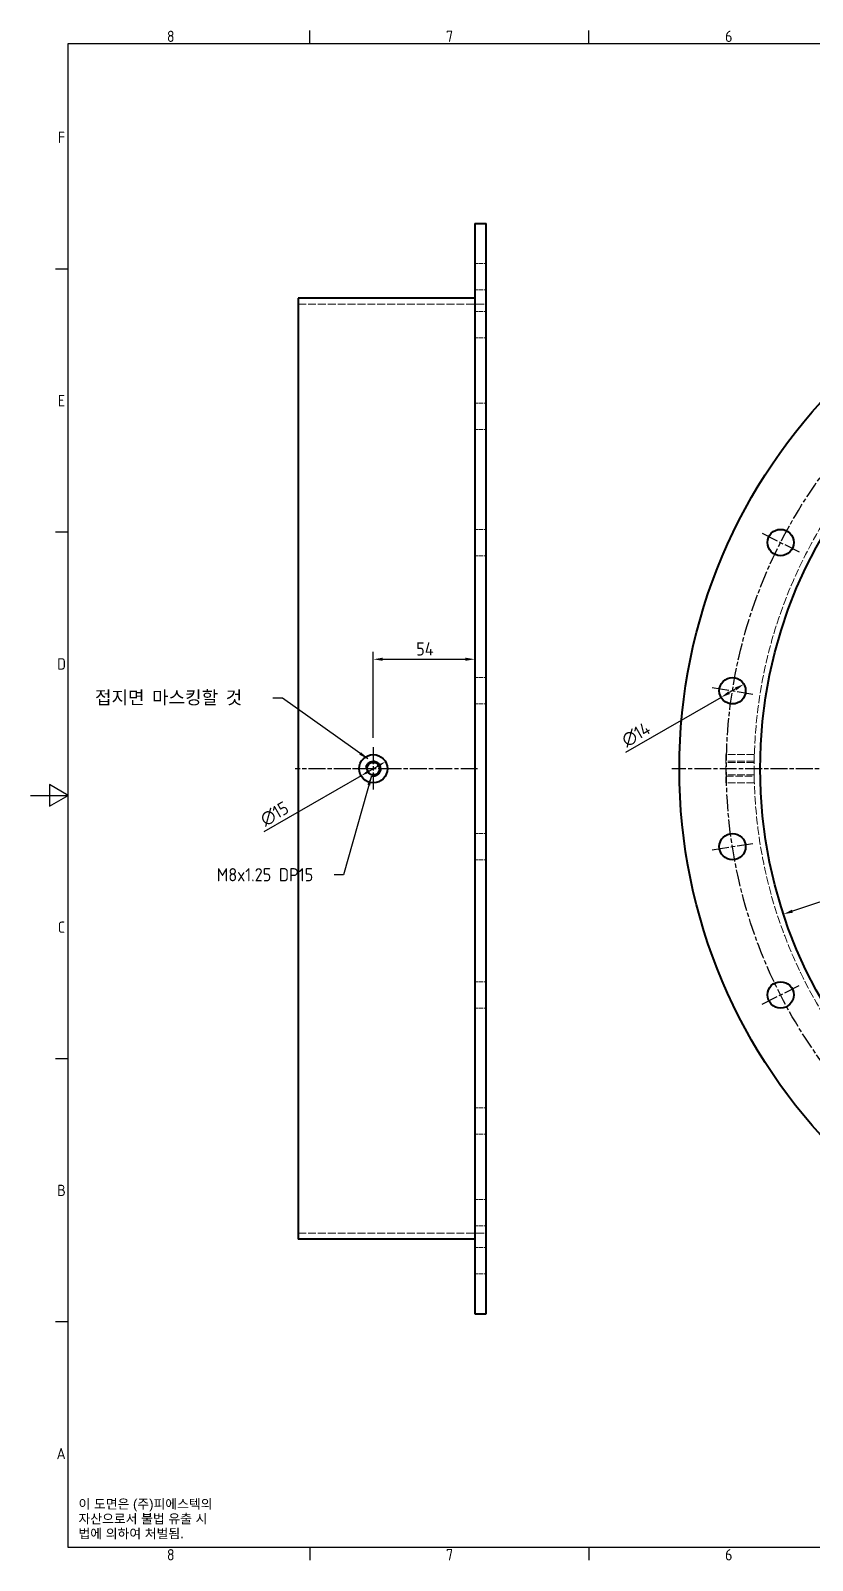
# Model space of a CAD drawing. Header units: millimetres. Extents: x 0 to 1188, y 0 to 840.
# Drawn here: x 0 to 416, y 13 to 827 of the extents above; entities that cross this region are included whole.
import ezdxf

# ---------------------------------------------------------------- set-up
doc = ezdxf.new("R2010")
doc.units = ezdxf.units.MM
doc.header["$LTSCALE"] = 2
doc.linetypes.add('CHAIN', pattern=[0.3543, 0.2362, -0.0295, 0.0591, -0.0295])
doc.linetypes.add('DASHED', pattern=[0.2067, 0.1654, -0.0413])
doc.layers.get('0').update_dxf_attribs({"color": 3, "lineweight": 25})
for name, color, linetype, lineweight in [('가려진 것(ISO)', 2, 'DASHED', 18), ('가시적인 것(ISO)', 3, 'Continuous', 40), ('가시적인 좁은 것(ISO)', 3, 'Continuous', 35), ('경계(ISO)', 7, 'Continuous', 25), ('기호(ISO)', 5, 'Continuous', 25), ('중심 표식(ISO)', 1, 'Continuous', 25), ('중심선(ISO)', 1, 'Continuous', 25), ('치수(ISO)', 2, 'Continuous', 25)]:
    doc.layers.add(name, color=color, linetype=linetype, lineweight=lineweight)
doc.styles.add('문자 텍스트_M2B', font='isocp.shx')
doc.styles.add('문자 텍스트_PSTEK_POSCO', font='isocp.shx')
doc.styles.add('치수 텍스트_PSTEK_POSCO', font='isocp.shx')
doc.dimstyles.new('치수_PSTEK_POSCO', dxfattribs={"dimscale": 2, "dimtxt": 3.5, "dimasz": 2.5, "dimexe": 2, "dimexo": 2.5, "dimgap": 1, "dimtad": 1, "dimrnd": 1e-08, "dimdsep": 46, "dimtxsty": '치수 텍스트_PSTEK_POSCO', "dimcen": 0.09, "dimdle": 10, "dimclrd": 7, "dimclre": 7, "dimclrt": 2, "dimadec": 1, "dimazin": 2, "dimtfac": 1, "dimtmove": 0, "dimatfit": 3, "dimfxl": 0, "dimtolj": 1, "dimlwd": -1, "dimlwe": -1, "dimarcsym": 0})
doc.dimstyles.new('치수_PSTEK_POSCO$7', dxfattribs={"dimscale": 2, "dimtxt": 3.5, "dimasz": 2.5, "dimexe": 2, "dimexo": 2.5, "dimgap": 1, "dimtad": 1, "dimrnd": 1e-08, "dimdsep": 46, "dimtxsty": '치수 텍스트_PSTEK_POSCO', "dimcen": 0.09, "dimdle": 10, "dimclrd": 7, "dimclre": 7, "dimclrt": 2, "dimadec": 1, "dimazin": 2, "dimtfac": 1, "dimtmove": 0, "dimatfit": 3, "dimfxl": 0, "dimtolj": 1, "dimlwd": -1, "dimlwe": -1, "dimarcsym": 0})

# ---------------------------------------------------------------- blocks, each defined once
blk = doc.blocks.new('경계 Default Border')
at = {"layer": '경계(ISO)'}
for p, q in [((74.25, 410), (74.25, 413.4)), ((148.5, 410), (148.5, 413.4)), ((10, 350), (6.6, 350)), ((10, 280), (6.6, 280)), ((10, 140), (6.6, 140)), ((10, 70), (6.6, 70)), ((74.25, 10), (74.25, 6.6)), ((148.5, 10), (148.5, 6.6))]:
    blk.add_line(p, q, dxfattribs=at)
at = {"layer": '경계(ISO)', "flags": 128}
for points in [[(10, 10), (10, 410), (584, 410), (584, 10), (10, 10)], [(0, 210), (10, 210), (5, 212.89), (5, 207.11), (10, 210)]]:
    blk.add_lwpolyline(points, dxfattribs=at)
at = {"layer": '경계(ISO)', "color": 2, "char_height": 3, "attachment_point": 7, "style": '문자 텍스트_M2B'}
for s, insert in [('8', (36.27, 410.37)), ('7', (110.52, 410.39)), ('6', (184.77, 410.37)), ('F', (7.24, 383.5)), ('E', (7.24, 313.47)), ('D', (7.08, 243.47)), ('C', (7.24, 173.47)), ('B', (7.08, 103.47)), ('A', (6.91, 33.49)), ('8', (36.27, 6.57)), ('7', (110.52, 6.59)), ('6', (184.77, 6.57))]:
    blk.add_mtext(s, dxfattribs=dict(at, insert=insert))
blk = doc.blocks.new('*D28')
at = {"layer": 'Defpoints', "color": 0, "transparency": 16777216}
for p in [(869.76, 511.56), (400.6, 356.88)]:
    blk.add_point(p, dxfattribs=at)
at = {"layer": '치수(ISO)', "color": 7, "transparency": 16777216}
blk.add_line((865.01, 509.99), (405.35, 358.44), dxfattribs=at)
for points in [[(864.75, 510.78), (865.27, 509.2), (869.76, 511.56)], [(405.09, 359.23), (405.61, 357.65), (400.6, 356.88)]]:
    blk.add_solid(points, dxfattribs=at)
at = {"layer": '치수(ISO)', "color": 2, "transparency": 16777216, "insert": (475.62, 387.45), "char_height": 7, "attachment_point": 4, "rotation": 18.24723, "style": '치수 텍스트_PSTEK_POSCO'}
blk.add_mtext('\\A1;ID ∅494', dxfattribs=at)
blk = doc.blocks.new('*D29')
at = {"layer": 'Defpoints', "color": 0, "transparency": 16777216}
for p in [(367.38, 472.17), (379.5, 479.17)]:
    blk.add_point(p, dxfattribs=at)
at = {"layer": '치수(ISO)', "color": 7, "transparency": 16777216}
for p, q in [((367.38, 472.17), (316.45, 442.77)), ((375.17, 476.67), (371.71, 474.67))]:
    blk.add_line(p, q, dxfattribs=at)
for points in [[(371.29, 475.39), (372.12, 473.95), (367.38, 472.17)], [(374.76, 477.39), (375.59, 475.95), (379.5, 479.17)]]:
    blk.add_solid(points, dxfattribs=at)
at = {"layer": '치수(ISO)', "color": 2, "transparency": 16777216, "insert": (315.44, 448.53), "char_height": 7, "attachment_point": 4, "rotation": 30, "style": '치수 텍스트_PSTEK_POSCO'}
blk.add_mtext('\\A1;∅14', dxfattribs=at)
blk = doc.blocks.new('*D30')
at = {"layer": 'Defpoints', "color": 0, "transparency": 16777216}
for p in [(188.85, 437.97), (175.86, 430.47)]:
    blk.add_point(p, dxfattribs=at)
at = {"layer": '치수(ISO)', "color": 7, "transparency": 16777216}
for p, q in [((184.52, 435.47), (180.19, 432.97)), ((175.86, 430.47), (124.17, 400.63))]:
    blk.add_line(p, q, dxfattribs=at)
for points in [[(179.77, 433.69), (180.61, 432.25), (175.86, 430.47)], [(184.1, 436.19), (184.94, 434.75), (188.85, 437.97)]]:
    blk.add_solid(points, dxfattribs=at)
at = {"layer": '치수(ISO)', "color": 2, "transparency": 16777216, "insert": (123.16, 406.39), "char_height": 7, "attachment_point": 4, "rotation": 30, "style": '치수 텍스트_PSTEK_POSCO'}
blk.add_mtext('\\A1;∅15', dxfattribs=at)
blk = doc.blocks.new('*D31')
at = {"layer": 'Defpoints', "color": 0, "transparency": 16777216}
for p in [(236.35, 492.43), (236.35, 492.43), (182.35, 445.72)]:
    blk.add_point(p, dxfattribs=at)
at = {"layer": '치수(ISO)', "color": 7, "transparency": 16777216}
for p, q in [((182.35, 450.72), (182.35, 496.43)), ((187.35, 492.43), (231.35, 492.43))]:
    blk.add_line(p, q, dxfattribs=at)
for points in [[(187.35, 493.27), (187.35, 491.6), (182.35, 492.43)], [(231.35, 493.27), (231.35, 491.6), (236.35, 492.43)]]:
    blk.add_solid(points, dxfattribs=at)
at = {"layer": '치수(ISO)', "color": 2, "transparency": 16777216, "insert": (205.15, 497.93), "char_height": 7, "attachment_point": 4, "style": '치수 텍스트_PSTEK_POSCO'}
blk.add_mtext('\\A1;54', dxfattribs=at)

msp = doc.modelspace()

# ---------------------------------------------------------------- linework, layer by layer
at = {"layer": '가려진 것(ISO)', "ltscale": 5.71399}
for p, q in [((236.3536, 702.9545), (242.3536, 702.9545)), ((236.3536, 688.9545), (242.3536, 688.9545)), ((236.3536, 677.3338), (242.3536, 677.3338)), ((236.3536, 663.3338), (242.3536, 663.3338)), ((236.3536, 628.6004), (242.3536, 628.6004)), ((236.3536, 614.6004), (242.3536, 614.6004)), ((236.3536, 561.5246), (242.3536, 561.5246)), ((236.3536, 547.5246), (242.3536, 547.5246)), ((236.3536, 482.6722), (242.3536, 482.6722)), ((236.3536, 468.6722), (242.3536, 468.6722)), ((236.3536, 399.762), (242.3536, 399.762)), ((236.3536, 385.762), (242.3536, 385.762)), ((236.3536, 320.9096), (242.3536, 320.9096)), ((236.3536, 306.9096), (242.3536, 306.9096)), ((236.3536, 253.8338), (242.3536, 253.8338)), ((236.3536, 239.8338), (242.3536, 239.8338)), ((236.3536, 205.1004), (242.3536, 205.1004)), ((236.3536, 191.1004), (242.3536, 191.1004)), ((236.3536, 179.4797), (242.3536, 179.4797)), ((236.3536, 165.4797), (242.3536, 165.4797))]:
    msp.add_line(p, q, dxfattribs=at)
at = {"layer": '가려진 것(ISO)', "ltscale": 12.731393}
for p, q in [((142.3536, 681.2171), (242.3536, 681.2171)), ((142.3536, 187.2171), (242.3536, 187.2171))]:
    msp.add_line(p, q, dxfattribs=at)
at = {"layer": '가려진 것(ISO)', "ltscale": 14.248878}
for p, q in [((369.9775, 441.7171), (369.9775, 426.7171)), ((384.9775, 441.7171), (384.9775, 434.2171)), ((384.9775, 434.2171), (384.9775, 426.7171))]:
    msp.add_line(p, q, dxfattribs=at)
at = {"layer": '가려진 것(ISO)', "ltscale": 12.094824}
for p, q in [((384.9775, 441.7171), (369.9775, 441.7171)), ((384.9775, 438.2171), (369.9775, 438.2171)), ((384.9775, 437.5406), (369.9775, 437.5406)), ((384.9775, 430.8936), (369.9775, 430.8936)), ((369.9775, 430.2171), (384.9775, 430.2171)), ((384.9775, 426.7171), (369.9775, 426.7171))]:
    msp.add_line(p, q, dxfattribs=at)
at = {"layer": '가려진 것(ISO)', "ltscale": 3.977383}
for p, q in [((179.0301, 434.2171), (174.8536, 434.2171)), ((189.8536, 434.2171), (185.6771, 434.2171))]:
    msp.add_line(p, q, dxfattribs=at)
at = {"layer": '가려진 것(ISO)', "ltscale": 13.067837}
msp.add_circle((635.1775, 434.2171), 250.2, dxfattribs=at)
at = {"layer": '가시적인 것(ISO)'}
for p, q in [((236.3536, 724.2171), (236.3536, 144.2171)), ((236.3536, 724.2171), (242.3536, 724.2171)), ((242.3536, 144.2171), (242.3536, 724.2171)), ((142.3536, 684.4171), (142.3536, 184.0171)), ((236.3536, 684.4171), (142.3536, 684.4171)), ((236.3536, 184.0171), (142.3536, 184.0171)), ((236.3536, 144.2171), (242.3536, 144.2171))]:
    msp.add_line(p, q, dxfattribs=at)
for centre, radius in [((635.1775, 434.2171), 290), ((635.1775, 434.2171), 247), ((399.0608, 554.5246), 7), ((373.4401, 475.6722), 7), ((182.3536, 434.2171), 7.5), ((182.3536, 434.2171), 3.3235), ((373.4401, 392.762), 7), ((399.0608, 313.9096), 7)]:
    msp.add_circle(centre, radius, dxfattribs=at)
at = {"layer": '가시적인 좁은 것(ISO)'}
msp.add_arc((182.3536, 434.2171), 4, 260, 170, dxfattribs=at)
at = {"layer": '중심 표식(ISO)', "linetype": 'CHAIN', "ltscale": 19.051651}
for p, q in [((389.2597, 559.5185), (408.8618, 549.5307)), ((362.5755, 477.393), (384.3046, 473.9515)), ((182.3536, 445.7171), (182.3536, 422.7171)), ((193.8536, 434.2171), (170.8536, 434.2171)), ((929.1775, 434.2171), (341.1775, 434.2171)), ((362.5755, 391.0412), (384.3046, 394.4828)), ((389.2597, 308.9157), (408.8618, 318.9035))]:
    msp.add_line(p, q, dxfattribs=at)
at = {"layer": '중심선(ISO)', "linetype": 'CHAIN', "ltscale": 19.051651}
msp.add_line((237.8536, 434.2171), (140.8536, 434.2171), dxfattribs=at)
msp.add_circle((635.1775, 434.2171), 265, dxfattribs=at)

# ---------------------------------------------------------------- block references
at = {"xscale": 2, "yscale": 2, "zscale": 2}
msp.add_blockref('경계 Default Border', (0, 0), dxfattribs=at)

# ---------------------------------------------------------------- texts
at = {"layer": '기호(ISO)', "color": 2, "insert": (34.2926, 471.7208), "char_height": 7, "width": 92.660303, "attachment_point": 4, "style": '치수 텍스트_PSTEK_POSCO'}
msp.add_mtext('{\\fISOCP|b0|i0;\\H7.0000;접지면 마스킹할 것}', dxfattribs=at)
at = {"layer": '기호(ISO)', "color": 2, "attachment_point": 4}
for s, insert, char_height, width, line_spacing_factor, style in [('{M8x1.25 DP15}', (99.0558, 377.8296), 7, 60.503693, 0.6125, '치수 텍스트_PSTEK_POSCO'), ('{\\fArial|b0|i0;\\H5.0000;이 도면은 (주)피에스텍의\\P자산으로서 불법 유출 시 \\P법에 의하여 처벌됨.}', (25.5102, 35.0293), 5, 78.612207, 0.944221, '문자 텍스트_PSTEK_POSCO')]:
    msp.add_mtext(s, dxfattribs=dict(at, insert=insert, char_height=char_height, width=width, line_spacing_factor=line_spacing_factor, style=style))

# ---------------------------------------------------------------- dimensions: what is measured, and where the dimension line sits
at = {"layer": '치수(ISO)', "color": 7}
dim = msp.add_diameter_dim_2p(p1=(869.7569, 511.5572), p2=(400.5981, 356.877), text='ID <>', dimstyle='치수_PSTEK_POSCO', override={"dimdec": 2, "dimlfac": 1, "dimtp": 0, "dimtm": 0, "dimtdec": 2, "dimatfit": 2}, dxfattribs=at)
dim.commit()
dim.dimension.update_dxf_attribs({"geometry": '*D28', "text_midpoint": (491.9928, 387.0096), "dimtype": 163})
dim = msp.add_linear_dim(base=(236.3536, 492.4324), p1=(182.3536, 445.7171), p2=(236.3536, 492.4324), angle=180, dimstyle='치수_PSTEK_POSCO', override={"dimdec": 2, "dimse2": 1, "dimtp": 0, "dimtm": 0, "dimtdec": 2, "dimtofl": 0, "dimatfit": 1}, dxfattribs=at)
dim.commit()
dim.dimension.update_dxf_attribs({"geometry": '*D31', "text_midpoint": (209.3536, 492.4324), "dimtype": 160})
for p1, p2, picture, middle in [((379.5023, 479.1722), (367.3779, 472.1722), '*D29', (323.945, 447.0962)), ((188.8488, 437.9671), (175.8585, 430.4671), '*D30', (131.4877, 404.8497))]:
    dim = msp.add_diameter_dim_2p(p1=p1, p2=p2, dimstyle='치수_PSTEK_POSCO', override={"dimdec": 2, "dimlfac": 1, "dimtp": 0, "dimtm": 0, "dimtdec": 2, "dimatfit": 2}, dxfattribs=at)
    dim.commit()
    dim.dimension.update_dxf_attribs({"geometry": picture, "text_midpoint": middle, "dimtype": 163})

# ---------------------------------------------------------------- leaders
at = {"layer": '기호(ISO)', "color": 7, "annotation_type": 0, "has_hookline": 1, "hookline_direction": 1}
for points, text_width in [([(179.4688, 439.4707), (133.9529, 471.7208), (128.9529, 471.7208)], 80.2326), ([(181.3184, 430.3534), (166.5595, 377.8296), (161.5595, 377.8296)], 52.0899)]:
    msp.add_leader(points, dimstyle='치수_PSTEK_POSCO$7', override={"dimtad": 0}, dxfattribs=dict(at, text_width=text_width))

doc.saveas('drawing.dxf')
